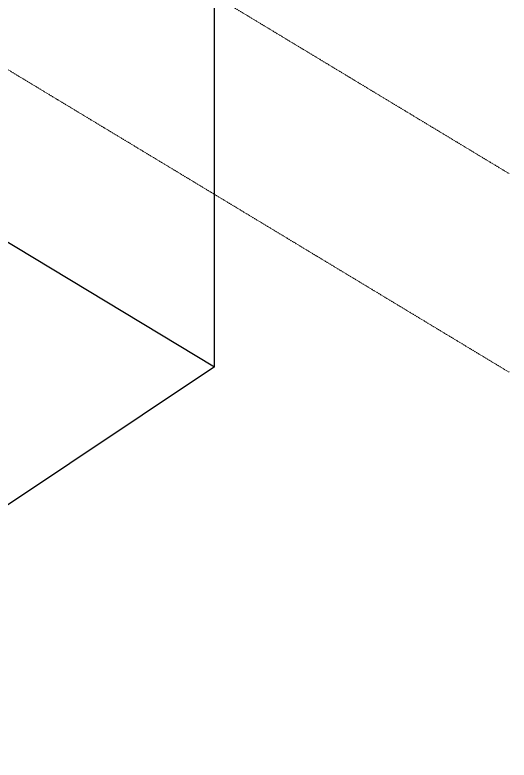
# Model space of a CAD drawing. Header units: inches. Extents: x -4071 to 5659, y -7640 to 11458.
# Drawn here: x 365.7 to 657.4, y -6691.1 to -6250.9 of the extents above; entities that cross this region are included whole.
import ezdxf

# ---------------------------------------------------------------- set-up
doc = ezdxf.new("R2010")
doc.units = ezdxf.units.IN
doc.header["$MEASUREMENT"] = 0
doc.linetypes.add('Grid Line 1_2_', pattern=[0.875, 0.5, -0.125, 0.125, -0.125])
doc.layers.add('A-FLOR-LEVL', color=51, linetype='Continuous', lineweight=9)
doc.layers.add('G-ANNO-SYMB', color=111, linetype='Continuous', lineweight=30)

msp = doc.modelspace()

# ---------------------------------------------------------------- linework, layer by layer
at = {"layer": 'A-FLOR-LEVL', "linetype": 'Grid Line 1_2_'}
for p, q in [((483.468, -6356.855), (-1071.491, -5417.374)), ((483.468, -6239.528), (657.439, -6344.639)), ((483.468, -6356.855), (657.439, -6461.966))]:
    msp.add_line(p, q, dxfattribs=at)
at = {"layer": 'G-ANNO-SYMB'}
for p, q in [((-1071.491, -5519.366), (483.468, -6458.847)), ((483.468, -6458.847), (483.468, -5872.256)), ((483.468, -6458.847), (-1281.379, -7639.513))]:
    msp.add_line(p, q, dxfattribs=at)

doc.saveas('drawing.dxf')
